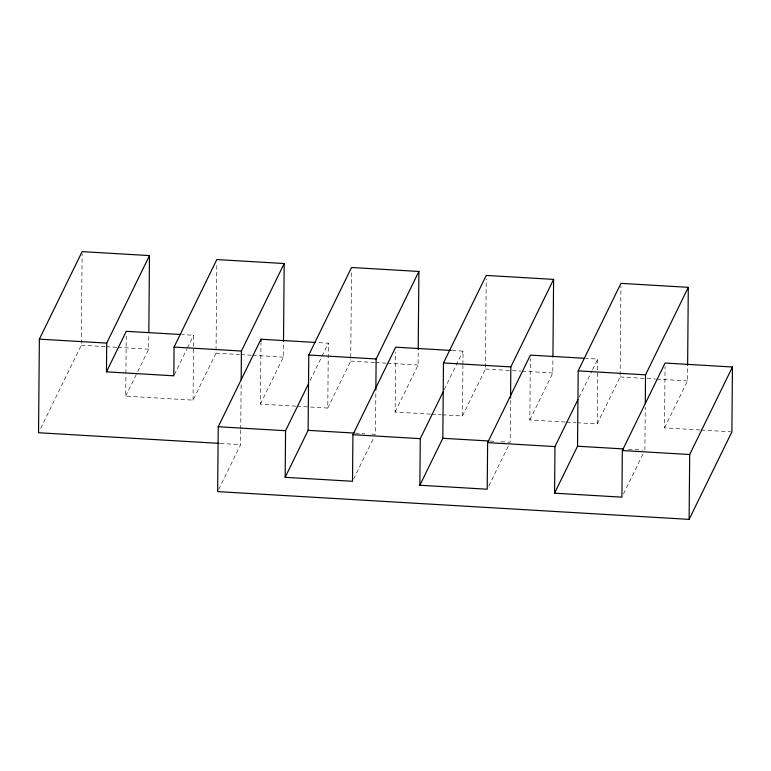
<?xml version="1.0" encoding="UTF-8"?>
<svg xmlns="http://www.w3.org/2000/svg" width="771" height="771" viewBox="0 0 771 771"><rect width="100%" height="100%" fill="white"/><g stroke="black" fill="none" stroke-linecap="round" stroke-linejoin="round"><path stroke-width="0.58" stroke-dasharray="3.85 2.89" d="M40.661 428.406L81.312 345.215L82.112 254.025M216.786 265.561L216.025 353.157L193.068 400.13L125.712 396.159L125.904 374.542M125.914 373.337L126.232 336.108M137.71 371.603L148.668 349.186L148.793 334.787M193.068 400.13L193.627 335.269L181.811 334.575M218.694 489.469L240.61 444.636L240.735 430.218M240.745 429.023L241.15 382.185M295.862 406.182L260.415 404.091L260.955 342.844M260.415 404.091L283.371 357.118L283.497 342.719M297.047 406.25L327.771 408.061L328.34 343.211L316.515 342.507M327.771 408.061L350.728 361.088L350.747 358.688M350.757 357.484L351.499 272.298M375.824 393.682L375.467 434.314L369.56 433.967M430.575 414.114L395.118 412.032L395.648 351.981M395.118 412.032L418.075 365.049L418.21 349.456M442.39 414.808L462.475 415.993L462.918 365.55M462.928 364.355L463.043 351.142L452.404 350.516M462.475 415.993L485.431 369.02L486.212 279.025M510.537 400.428L510.18 442.246L500.726 441.696M565.278 422.045L529.831 419.964L530.361 358.708M529.831 419.964L552.778 372.991L552.923 357.387M577.093 422.749L597.178 423.925L597.747 359.074L585.931 358.38M597.178 423.925L620.135 376.952L620.934 285.762M644.884 450.187L645.26 407.165M699.981 429.987L664.535 427.895L665.065 366.649M664.535 427.895L687.491 380.922L687.616 366.524M125.712 396.159L137.19 372.672M174.342 374.745L186.852 349.138M187.372 348.078L193.627 335.269M310.087 380.546L328.34 343.211M353.561 479.157L373.906 437.514M444.269 389.548L463.043 351.142M488.785 486.019L508.609 445.455M578.982 397.479L592.012 370.812M592.533 369.743L597.747 359.074M623.488 493.951L643.313 453.387M81.312 345.215L104.952 346.613M106.128 346.68L116.768 347.307M117.944 347.374L148.668 349.186M216.025 353.157L239.656 354.544M240.831 354.612L251.471 355.238M252.647 355.306L283.371 357.118M350.728 361.088L374.359 362.476M375.535 362.543L386.175 363.17M387.36 363.247L418.075 365.049M485.431 369.02L520.878 371.111M522.063 371.179L552.778 372.991M620.135 376.952L655.581 379.043M656.767 379.11L687.491 380.922M431.75 414.181L441.205 414.74M566.454 422.123L575.908 422.672M701.167 430.054L730.706 431.789M355.383 433.129L364.837 433.688M490.086 441.07L495.994 441.417M628.336 449.214L642.513 450.042M220.284 443.431L240.61 444.636"/><path stroke-width="1.16" d="M148.813 332.388L149.487 255.596L82.131 251.625L39.369 339.134L38.55 432.733L219.089 443.364M283.506 341.524L284.191 263.528L216.834 259.557L174.073 347.075L173.822 375.814L106.465 371.844L106.716 343.105L149.487 255.596M315.339 342.44L260.983 339.24L218.222 426.749L217.653 491.609L689.12 519.375L731.881 431.866L732.45 367.006L665.094 363.045L622.332 450.553L621.927 497.16L554.571 493.189L554.975 446.582L577.932 399.609M241.169 379.775L241.419 351.036L284.191 263.528M260.964 341.64L260.983 339.24M451.228 350.448L395.687 347.172L352.925 434.69L352.511 481.287L285.164 477.326L285.569 430.719L308.525 383.746M285.164 477.326L308.121 430.353L308.776 355.007L351.547 267.498L418.894 271.459L418.21 349.456M375.853 390.097L376.132 358.968L418.894 271.459M584.746 358.313L530.39 355.113L487.629 442.621L487.224 489.219L419.867 485.258L420.272 438.651L443.229 391.678M419.867 485.258L442.824 438.285L443.479 362.939L486.25 275.43L553.597 279.391L552.932 356.192M510.566 398.038L510.836 366.909L553.597 279.391M554.571 493.189L577.527 446.216L578.183 370.87L620.954 283.362L688.301 287.332L687.626 365.319M645.288 403.58L645.539 374.841L688.301 287.332M689.12 519.375L689.688 454.524L732.45 367.006M106.465 371.844L126.28 331.308L180.636 334.508M39.369 339.134L106.716 343.105M174.073 347.075L241.419 351.036M308.776 355.007L376.132 358.968M443.479 362.939L510.836 366.909M578.183 370.87L645.539 374.841M308.121 430.353L354.197 433.061M442.824 438.285L488.91 440.993M577.527 446.216L623.614 448.934M218.222 426.749L285.569 430.719M352.925 434.69L420.272 438.651M487.629 442.621L554.975 446.582M622.332 450.553L689.688 454.524"/></g></svg>
